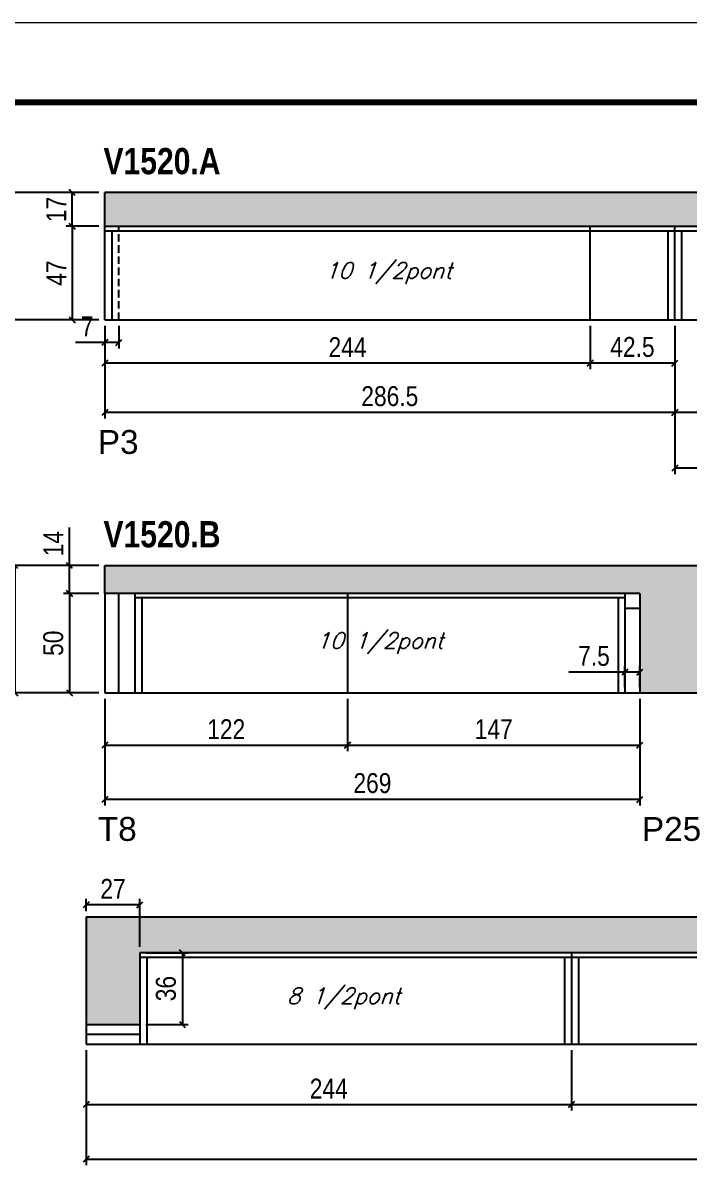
# Model space of a CAD drawing. Extents: x 3309 to 9563, y -2522 to 14608.
# Drawn here: x 5412 to 5747, y 9438 to 10014 of the extents above; entities that cross this region are included whole.
import ezdxf

# ---------------------------------------------------------------- set-up
doc = ezdxf.new("R2010")
doc.units = 0
doc.linetypes.add('DASHED', pattern=[0.75, 0.5, -0.25])
doc.linetypes.add('HIDDEN', pattern=[0.375, 0.25, -0.125])
for name, color, linetype in [('5', 5, 'Continuous'), ('COTA', 241, 'Continuous'), ('NOMENCLATURA', 7, 'Continuous'), ('Painéis', 200, 'Continuous'), ('SARR_2.2x10', 60, 'Continuous'), ('SARR_2.2x7', 40, 'Continuous'), ('SARR_3.5x7', 81, 'Continuous'), ('texto', 7, 'Continuous')]:
    doc.layers.add(name, color=color, linetype=linetype)
doc.layers.add('Folhas', color=255, linetype='Continuous', lineweight=9)
doc.layers.add('SARRAFO DE PRESSAO', color=251, linetype='DASHED', lineweight=9)
doc.styles.add('COTA TECNICA', font='techl___.ttf', dxfattribs={"height": 10})
doc.styles.add('Romans', font='romans.shx')
doc.styles.get("Standard").update_dxf_attribs({"font": 'arial.ttf'})
doc.styles.add('TECNICA', font='techb___.ttf', dxfattribs={"height": 10})
doc.dimstyles.new('PAINEL', dxfattribs={"dimtxt": 10, "dimasz": 3, "dimexe": 3, "dimexo": 3, "dimgap": 3, "dimtad": 1, "dimdec": 1, "dimzin": 12, "dimdsep": 46, "dimtxsty": 'COTA TECNICA', "dimblk1": 'OBLIQUE', "dimblk2": 'OBLIQUE', "dimsah": 1, "dimcen": 0.9, "dimclrd": 4, "dimclre": 4, "dimclrt": 240, "dimadec": 1, "dimazin": 3, "dimtfac": 1, "dimtdec": 1, "dimtmove": 0, "dimatfit": 3, "dimfxl": 1, "dimtolj": 1, "dimtzin": 12, "dimarcsym": 0})

# ---------------------------------------------------------------- blocks, each defined once
blk = doc.blocks.new('9999999999')
at = {"layer": 'Folhas'}
blk.add_lwpolyline([(98138.98, 34190.21), (99623.98, 34190.21), (99623.98, 35240.21), (98138.98, 35240.21)], close=True, dxfattribs=at)
at = {"layer": 'Folhas', "color": 30, "const_width": 3}
blk.add_lwpolyline([(98213.98, 34230.21), (99583.98, 34230.21), (99583.98, 35200.21), (98213.98, 35200.21)], close=True, dxfattribs=at)
blk = doc.blocks.new('_Oblique')
at = {"color": 0, "linetype": 'ByBlock', "lineweight": -2}
blk.add_line((-0.5, -0.5), (0.5, 0.5), dxfattribs=at)
blk = doc.blocks.new('*D1983')
at = {"layer": 'COTA', "color": 4, "lineweight": -2, "transparency": 16777216}
for p, q in [((5740.23, 9861.31), (5740.23, 9814.76)), ((5984.23, 9861.31), (5984.23, 9814.76)), ((5984.23, 9817.76), (5740.23, 9817.76))]:
    blk.add_line(p, q, dxfattribs=at)
at = {"layer": 'Defpoints', "color": 0, "transparency": 16777216}
for p in [(5740.23, 9864.31, 0), (5984.23, 9864.31, 0), (5740.23, 9817.76)]:
    blk.add_point(p, dxfattribs=at)
at = {"layer": 'COTA', "color": 4, "lineweight": -2, "transparency": 16777216, "xscale": 3, "yscale": 3, "zscale": 3, "rotation": 180}
blk.add_blockref('_Oblique', (5740.23, 9817.76), dxfattribs=at)
at = {"layer": 'COTA', "color": 4, "lineweight": -2, "transparency": 16777216, "xscale": 3, "yscale": 3, "zscale": 3}
blk.add_blockref('_Oblique', (5984.23, 9817.76), dxfattribs=at)
at = {"layer": 'COTA', "color": 240, "transparency": 16777216, "insert": (5862.23, 9825.84), "char_height": 10, "attachment_point": 5, "style": 'COTA TECNICA'}
blk.add_mtext('\\A1;244', dxfattribs=at)
blk = doc.blocks.new('*D1984')
at = {"layer": 'COTA', "color": 4, "lineweight": -2, "transparency": 16777216}
for p, q in [((5453.73, 9861.31), (5453.73, 9814.76)), ((5740.23, 9861.31), (5740.23, 9814.76)), ((5740.23, 9817.76), (5453.73, 9817.76))]:
    blk.add_line(p, q, dxfattribs=at)
at = {"layer": 'Defpoints', "color": 0, "transparency": 16777216}
for p in [(5453.73, 9864.31, 0), (5740.23, 9864.31, 0), (5453.73, 9817.76)]:
    blk.add_point(p, dxfattribs=at)
at = {"layer": 'COTA', "color": 4, "lineweight": -2, "transparency": 16777216, "xscale": 3, "yscale": 3, "zscale": 3, "rotation": 180}
blk.add_blockref('_Oblique', (5453.73, 9817.76), dxfattribs=at)
at = {"layer": 'COTA', "color": 4, "lineweight": -2, "transparency": 16777216, "xscale": 3, "yscale": 3, "zscale": 3}
blk.add_blockref('_Oblique', (5740.23, 9817.76), dxfattribs=at)
at = {"layer": 'COTA', "color": 240, "transparency": 16777216, "insert": (5596.98, 9825.89), "char_height": 10, "attachment_point": 5, "style": 'COTA TECNICA'}
blk.add_mtext('\\A1;286.5', dxfattribs=at)
blk = doc.blocks.new('*D1988')
at = {"layer": 'COTA', "color": 4, "lineweight": -2, "transparency": 16777216}
for p, q in [((5740.23, 9861.31), (5740.23, 9786.79)), ((5984.23, 9861.31), (5984.23, 9786.79)), ((5984.23, 9789.79), (5740.23, 9789.79))]:
    blk.add_line(p, q, dxfattribs=at)
at = {"layer": 'Defpoints', "color": 0, "transparency": 16777216}
for p in [(5740.23, 9864.31, 0), (5984.23, 9864.31, 0), (5740.23, 9789.79)]:
    blk.add_point(p, dxfattribs=at)
at = {"layer": 'COTA', "color": 4, "lineweight": -2, "transparency": 16777216, "xscale": 3, "yscale": 3, "zscale": 3, "rotation": 180}
blk.add_blockref('_Oblique', (5740.23, 9789.79), dxfattribs=at)
at = {"layer": 'COTA', "color": 4, "lineweight": -2, "transparency": 16777216, "xscale": 3, "yscale": 3, "zscale": 3}
blk.add_blockref('_Oblique', (5984.23, 9789.79), dxfattribs=at)
at = {"layer": 'COTA', "color": 240, "transparency": 16777216, "insert": (5862.23, 9799.01), "char_height": 10, "attachment_point": 5, "style": 'COTA TECNICA'}
blk.add_mtext('\\A1;(7x)', dxfattribs=at)
blk = doc.blocks.new('*D1985')
at = {"layer": 'COTA', "color": 4, "lineweight": -2, "transparency": 16777216}
for p, q in [((5697.73, 9861.31), (5697.73, 9839.51)), ((5740.23, 9861.31), (5740.23, 9839.51)), ((5740.23, 9842.51), (5697.73, 9842.51))]:
    blk.add_line(p, q, dxfattribs=at)
at = {"layer": 'Defpoints', "color": 0, "transparency": 16777216}
for p in [(5697.73, 9864.31, 0), (5740.23, 9864.31, 0), (5697.73, 9842.51)]:
    blk.add_point(p, dxfattribs=at)
at = {"layer": 'COTA', "color": 4, "lineweight": -2, "transparency": 16777216, "xscale": 3, "yscale": 3, "zscale": 3, "rotation": 180}
blk.add_blockref('_Oblique', (5697.73, 9842.51), dxfattribs=at)
at = {"layer": 'COTA', "color": 4, "lineweight": -2, "transparency": 16777216, "xscale": 3, "yscale": 3, "zscale": 3}
blk.add_blockref('_Oblique', (5740.23, 9842.51), dxfattribs=at)
at = {"layer": 'COTA', "color": 240, "transparency": 16777216, "insert": (5718.98, 9850.62), "char_height": 10, "attachment_point": 5, "style": 'COTA TECNICA'}
blk.add_mtext('\\A1;42.5', dxfattribs=at)
blk = doc.blocks.new('*D1986')
at = {"layer": 'COTA', "color": 4, "lineweight": -2, "transparency": 16777216}
for p, q in [((5453.73, 9861.31), (5453.73, 9839.51)), ((5697.73, 9861.31), (5697.73, 9839.51)), ((5697.73, 9842.51), (5453.73, 9842.51))]:
    blk.add_line(p, q, dxfattribs=at)
at = {"layer": 'Defpoints', "color": 0, "transparency": 16777216}
for p in [(5453.73, 9864.31, 0), (5697.73, 9864.31, 0), (5453.73, 9842.51)]:
    blk.add_point(p, dxfattribs=at)
at = {"layer": 'COTA', "color": 4, "lineweight": -2, "transparency": 16777216, "xscale": 3, "yscale": 3, "zscale": 3, "rotation": 180}
blk.add_blockref('_Oblique', (5453.73, 9842.51), dxfattribs=at)
at = {"layer": 'COTA', "color": 4, "lineweight": -2, "transparency": 16777216, "xscale": 3, "yscale": 3, "zscale": 3}
blk.add_blockref('_Oblique', (5697.73, 9842.51), dxfattribs=at)
at = {"layer": 'COTA', "color": 240, "transparency": 16777216, "insert": (5575.73, 9850.58), "char_height": 10, "attachment_point": 5, "style": 'COTA TECNICA'}
blk.add_mtext('\\A1;244', dxfattribs=at)
blk = doc.blocks.new('*D1987')
at = {"layer": 'COTA', "color": 4, "lineweight": -2, "transparency": 16777216}
for p, q in [((5453.73, 9861.31), (5453.73, 9849.95)), ((5460.73, 9861.31), (5460.73, 9849.95)), ((5453.73, 9852.95), (5438.99, 9852.95)), ((5460.73, 9852.95), (5453.73, 9852.95))]:
    blk.add_line(p, q, dxfattribs=at)
at = {"layer": 'Defpoints', "color": 0, "transparency": 16777216}
for p in [(5453.73, 9864.31, 0), (5460.73, 9864.31, 0), (5453.73, 9852.95)]:
    blk.add_point(p, dxfattribs=at)
at = {"layer": 'COTA', "color": 4, "lineweight": -2, "transparency": 16777216, "xscale": 3, "yscale": 3, "zscale": 3, "rotation": 180}
blk.add_blockref('_Oblique', (5453.73, 9852.95), dxfattribs=at)
at = {"layer": 'COTA', "color": 4, "lineweight": -2, "transparency": 16777216, "xscale": 3, "yscale": 3, "zscale": 3}
blk.add_blockref('_Oblique', (5460.73, 9852.95), dxfattribs=at)
at = {"layer": 'COTA', "color": 240, "transparency": 16777216, "insert": (5444.86, 9861.03), "char_height": 10, "attachment_point": 5, "style": 'COTA TECNICA'}
blk.add_mtext('\\A1;7', dxfattribs=at)
blk = doc.blocks.new('*D1989')
at = {"layer": 'COTA', "color": 4, "lineweight": -2, "transparency": 16777216}
for p, q in [((5450.73, 9911.31), (5434.32, 9911.31)), ((5437.32, 9911.31), (5437.32, 9864.31)), ((5450.73, 9864.31), (5434.32, 9864.31))]:
    blk.add_line(p, q, dxfattribs=at)
at = {"layer": 'Defpoints', "color": 0, "transparency": 16777216}
for p in [(5453.73, 9911.31), (5437.32, 9864.31), (5453.73, 9864.31)]:
    blk.add_point(p, dxfattribs=at)
at = {"layer": 'COTA', "color": 4, "lineweight": -2, "transparency": 16777216, "xscale": 3, "yscale": 3, "zscale": 3}
for p, rotation in [((5437.32, 9911.31), 90), ((5437.32, 9864.31), 270)]:
    blk.add_blockref('_Oblique', p, dxfattribs=dict(at, rotation=rotation))
at = {"layer": 'COTA', "color": 240, "transparency": 16777216, "insert": (5429.25, 9887.81), "char_height": 10, "attachment_point": 5, "rotation": 90, "style": 'COTA TECNICA'}
blk.add_mtext('\\A1;47', dxfattribs=at)
blk = doc.blocks.new('*D1990')
at = {"layer": 'COTA', "color": 4, "lineweight": -2, "transparency": 16777216}
for p, q in [((5450.73, 9928.31), (5434.32, 9928.31)), ((5437.32, 9911.31), (5437.32, 9928.31)), ((5450.73, 9911.31), (5434.32, 9911.31))]:
    blk.add_line(p, q, dxfattribs=at)
at = {"layer": 'Defpoints', "color": 0, "transparency": 16777216}
for p in [(5437.32, 9928.31), (5453.73, 9928.31), (5453.73, 9911.31)]:
    blk.add_point(p, dxfattribs=at)
at = {"layer": 'COTA', "color": 4, "lineweight": -2, "transparency": 16777216, "xscale": 3, "yscale": 3, "zscale": 3}
for p, rotation in [((5437.32, 9928.31), 90), ((5437.32, 9911.31), 270)]:
    blk.add_blockref('_Oblique', p, dxfattribs=dict(at, rotation=rotation))
at = {"layer": 'COTA', "color": 240, "transparency": 16777216, "insert": (5429.25, 9919.81), "char_height": 10, "attachment_point": 5, "rotation": 90, "style": 'COTA TECNICA'}
blk.add_mtext('\\A1;17', dxfattribs=at)
blk = doc.blocks.new('*D1991')
at = {"layer": 'COTA', "color": 4, "lineweight": -2, "transparency": 16777216}
for p, q in [((5450.73, 9928.31), (5402.31, 9928.31)), ((5405.31, 9864.31), (5405.31, 9928.31)), ((5450.73, 9864.31), (5402.31, 9864.31))]:
    blk.add_line(p, q, dxfattribs=at)
at = {"layer": 'Defpoints', "color": 0, "transparency": 16777216}
for p in [(5405.31, 9928.31), (5453.73, 9928.31), (5453.73, 9864.31)]:
    blk.add_point(p, dxfattribs=at)
at = {"layer": 'COTA', "color": 4, "lineweight": -2, "transparency": 16777216, "xscale": 3, "yscale": 3, "zscale": 3}
for p, rotation in [((5405.31, 9928.31), 90), ((5405.31, 9864.31), 270)]:
    blk.add_blockref('_Oblique', p, dxfattribs=dict(at, rotation=rotation))
at = {"layer": 'COTA', "color": 240, "transparency": 16777216, "insert": (5397.2, 9896.31), "char_height": 10, "attachment_point": 5, "rotation": 90, "style": 'COTA TECNICA'}
blk.add_mtext('\\A1;64', dxfattribs=at)
blk = doc.blocks.new('*D1992')
at = {"layer": 'COTA', "color": 4, "lineweight": -2, "transparency": 16777216}
for p, q in [((5453.73, 9673.74), (5453.73, 9620.25)), ((5722.73, 9673.74), (5722.73, 9620.25)), ((5722.73, 9623.25), (5453.73, 9623.25))]:
    blk.add_line(p, q, dxfattribs=at)
at = {"layer": 'Defpoints', "color": 0, "transparency": 16777216}
for p in [(5453.73, 9676.74), (5722.73, 9676.74), (5453.73, 9623.25)]:
    blk.add_point(p, dxfattribs=at)
at = {"layer": 'COTA', "color": 4, "lineweight": -2, "transparency": 16777216, "xscale": 3, "yscale": 3, "zscale": 3, "rotation": 180}
blk.add_blockref('_Oblique', (5453.73, 9623.25), dxfattribs=at)
at = {"layer": 'COTA', "color": 4, "lineweight": -2, "transparency": 16777216, "xscale": 3, "yscale": 3, "zscale": 3}
blk.add_blockref('_Oblique', (5722.73, 9623.25), dxfattribs=at)
at = {"layer": 'COTA', "color": 240, "transparency": 16777216, "insert": (5588.23, 9631.38), "char_height": 10, "attachment_point": 5, "style": 'COTA TECNICA'}
blk.add_mtext('\\A1;269', dxfattribs=at)
blk = doc.blocks.new('*D1993')
at = {"layer": 'COTA', "color": 4, "lineweight": -2, "transparency": 16777216}
for p, q in [((5453.73, 9673.74), (5453.73, 9647.48)), ((5575.73, 9673.74), (5575.73, 9647.48)), ((5453.73, 9650.48), (5575.73, 9650.48))]:
    blk.add_line(p, q, dxfattribs=at)
at = {"layer": 'Defpoints', "color": 0, "transparency": 16777216}
for p in [(5453.73, 9676.74), (5575.73, 9676.74), (5575.73, 9650.48)]:
    blk.add_point(p, dxfattribs=at)
at = {"layer": 'COTA', "color": 4, "lineweight": -2, "transparency": 16777216, "xscale": 3, "yscale": 3, "zscale": 3, "rotation": 180}
blk.add_blockref('_Oblique', (5453.73, 9650.48), dxfattribs=at)
at = {"layer": 'COTA', "color": 4, "lineweight": -2, "transparency": 16777216, "xscale": 3, "yscale": 3, "zscale": 3}
blk.add_blockref('_Oblique', (5575.73, 9650.48), dxfattribs=at)
at = {"layer": 'COTA', "color": 240, "transparency": 16777216, "insert": (5514.73, 9658.54), "char_height": 10, "attachment_point": 5, "style": 'COTA TECNICA'}
blk.add_mtext('\\A1;122', dxfattribs=at)
blk = doc.blocks.new('*D1994')
at = {"layer": 'COTA', "color": 4, "lineweight": -2, "transparency": 16777216}
for p, q in [((5575.73, 9673.74), (5575.73, 9647.48)), ((5722.73, 9673.74), (5722.73, 9647.48)), ((5575.73, 9650.48), (5722.73, 9650.48))]:
    blk.add_line(p, q, dxfattribs=at)
at = {"layer": 'Defpoints', "color": 0, "transparency": 16777216}
for p in [(5575.73, 9676.74), (5722.73, 9676.74), (5722.73, 9650.48)]:
    blk.add_point(p, dxfattribs=at)
at = {"layer": 'COTA', "color": 4, "lineweight": -2, "transparency": 16777216, "xscale": 3, "yscale": 3, "zscale": 3, "rotation": 180}
blk.add_blockref('_Oblique', (5575.73, 9650.48), dxfattribs=at)
at = {"layer": 'COTA', "color": 4, "lineweight": -2, "transparency": 16777216, "xscale": 3, "yscale": 3, "zscale": 3}
blk.add_blockref('_Oblique', (5722.73, 9650.48), dxfattribs=at)
at = {"layer": 'COTA', "color": 240, "transparency": 16777216, "insert": (5649.23, 9658.56), "char_height": 10, "attachment_point": 5, "style": 'COTA TECNICA'}
blk.add_mtext('\\A1;147', dxfattribs=at)
blk = doc.blocks.new('*D1995')
at = {"layer": 'COTA', "color": 4, "lineweight": -2, "transparency": 16777216}
for p, q in [((5715.23, 9679.74), (5715.23, 9690.21)), ((5722.73, 9679.74), (5722.73, 9690.21)), ((5715.23, 9687.21), (5687.07, 9687.21)), ((5722.73, 9687.21), (5715.23, 9687.21))]:
    blk.add_line(p, q, dxfattribs=at)
at = {"layer": 'Defpoints', "color": 0, "transparency": 16777216}
for p in [(5715.23, 9687.21), (5715.23, 9676.74, 0), (5722.73, 9676.74, 0)]:
    blk.add_point(p, dxfattribs=at)
at = {"layer": 'COTA', "color": 4, "lineweight": -2, "transparency": 16777216, "xscale": 3, "yscale": 3, "zscale": 3, "rotation": 180}
blk.add_blockref('_Oblique', (5715.23, 9687.21), dxfattribs=at)
at = {"layer": 'COTA', "color": 4, "lineweight": -2, "transparency": 16777216, "xscale": 3, "yscale": 3, "zscale": 3}
blk.add_blockref('_Oblique', (5722.73, 9687.21), dxfattribs=at)
at = {"layer": 'COTA', "color": 240, "transparency": 16777216, "insert": (5699.65, 9695.32), "char_height": 10, "attachment_point": 5, "style": 'COTA TECNICA'}
blk.add_mtext('\\A1;7.5', dxfattribs=at)
blk = doc.blocks.new('*D2002')
at = {"layer": 'COTA', "color": 4, "lineweight": -2, "transparency": 16777216}
for p, q in [((5450.73, 9726.74), (5432.9, 9726.74)), ((5435.9, 9726.74), (5435.9, 9676.74)), ((5450.73, 9676.74), (5432.9, 9676.74))]:
    blk.add_line(p, q, dxfattribs=at)
at = {"layer": 'Defpoints', "color": 0, "transparency": 16777216}
for p in [(5453.73, 9726.74, 0), (5435.9, 9676.74), (5453.73, 9676.74, 0)]:
    blk.add_point(p, dxfattribs=at)
at = {"layer": 'COTA', "color": 4, "lineweight": -2, "transparency": 16777216, "xscale": 3, "yscale": 3, "zscale": 3}
for p, rotation in [((5435.9, 9726.74), 90), ((5435.9, 9676.74), 270)]:
    blk.add_blockref('_Oblique', p, dxfattribs=dict(at, rotation=rotation))
at = {"layer": 'COTA', "color": 240, "transparency": 16777216, "insert": (5427.79, 9701.74), "char_height": 10, "attachment_point": 5, "rotation": 90, "style": 'COTA TECNICA'}
blk.add_mtext('\\A1;50', dxfattribs=at)
blk = doc.blocks.new('*D2003')
at = {"layer": 'COTA', "color": 4, "lineweight": -2, "transparency": 16777216}
for p, q in [((5435.9, 9740.74), (5435.9, 9759.85)), ((5450.73, 9740.74), (5432.9, 9740.74)), ((5435.9, 9726.74), (5435.9, 9740.74)), ((5450.73, 9726.74), (5432.9, 9726.74))]:
    blk.add_line(p, q, dxfattribs=at)
at = {"layer": 'Defpoints', "color": 0, "transparency": 16777216}
for p in [(5435.9, 9740.74), (5453.73, 9740.74, 0), (5453.73, 9726.74, 0)]:
    blk.add_point(p, dxfattribs=at)
at = {"layer": 'COTA', "color": 4, "lineweight": -2, "transparency": 16777216, "xscale": 3, "yscale": 3, "zscale": 3}
for p, rotation in [((5435.9, 9740.74), 90), ((5435.9, 9726.74), 270)]:
    blk.add_blockref('_Oblique', p, dxfattribs=dict(at, rotation=rotation))
at = {"layer": 'COTA', "color": 240, "transparency": 16777216, "insert": (5427.83, 9751.8), "char_height": 10, "attachment_point": 5, "rotation": 90, "style": 'COTA TECNICA'}
blk.add_mtext('\\A1;14', dxfattribs=at)
blk = doc.blocks.new('*D2004')
at = {"layer": 'COTA', "color": 4, "lineweight": -2, "transparency": 16777216}
for p, q in [((5450.73, 9740.74), (5405.52, 9740.74)), ((5408.52, 9676.74), (5408.52, 9740.74)), ((5450.73, 9676.74), (5405.52, 9676.74))]:
    blk.add_line(p, q, dxfattribs=at)
at = {"layer": 'Defpoints', "color": 0, "transparency": 16777216}
for p in [(5408.52, 9740.74), (5453.73, 9740.74, 0), (5453.73, 9676.74, 0)]:
    blk.add_point(p, dxfattribs=at)
at = {"layer": 'COTA', "color": 4, "lineweight": -2, "transparency": 16777216, "xscale": 3, "yscale": 3, "zscale": 3}
for p, rotation in [((5408.52, 9740.74), 90), ((5408.52, 9676.74), 270)]:
    blk.add_blockref('_Oblique', p, dxfattribs=dict(at, rotation=rotation))
at = {"layer": 'COTA', "color": 240, "transparency": 16777216, "insert": (5400.41, 9708.74), "char_height": 10, "attachment_point": 5, "rotation": 90, "style": 'COTA TECNICA'}
blk.add_mtext('\\A1;64', dxfattribs=at)
blk = doc.blocks.new('*D2012')
at = {"layer": 'COTA', "color": 4, "lineweight": -2, "transparency": 16777216}
for p, q in [((5444.29, 9497.15), (5444.29, 9439.34)), ((6277.79, 9497.15), (6277.79, 9439.34)), ((5444.29, 9442.34), (6277.79, 9442.34))]:
    blk.add_line(p, q, dxfattribs=at)
at = {"layer": 'Defpoints', "color": 0, "transparency": 16777216}
for p in [(5444.29, 9500.15), (6277.79, 9500.15), (6277.79, 9442.34)]:
    blk.add_point(p, dxfattribs=at)
at = {"layer": 'COTA', "color": 4, "lineweight": -2, "transparency": 16777216, "xscale": 3, "yscale": 3, "zscale": 3, "rotation": 180}
blk.add_blockref('_Oblique', (5444.29, 9442.34), dxfattribs=at)
at = {"layer": 'COTA', "color": 4, "lineweight": -2, "transparency": 16777216, "xscale": 3, "yscale": 3, "zscale": 3}
blk.add_blockref('_Oblique', (6277.79, 9442.34), dxfattribs=at)
at = {"layer": 'COTA', "color": 240, "transparency": 16777216, "insert": (5861.04, 9450.58), "char_height": 10, "attachment_point": 5, "style": 'COTA TECNICA'}
blk.add_mtext('\\A1;833.5', dxfattribs=at)
blk = doc.blocks.new('*D2013')
at = {"layer": 'COTA', "color": 4, "lineweight": -2, "transparency": 16777216}
for p, q in [((5444.29, 9497.15), (5444.29, 9466.82)), ((5688.29, 9497.15), (5688.29, 9466.82)), ((5444.29, 9469.82), (5688.29, 9469.82))]:
    blk.add_line(p, q, dxfattribs=at)
at = {"layer": 'Defpoints', "color": 0, "transparency": 16777216}
for p in [(5444.29, 9500.15), (5688.29, 9500.15), (5688.29, 9469.82)]:
    blk.add_point(p, dxfattribs=at)
at = {"layer": 'COTA', "color": 4, "lineweight": -2, "transparency": 16777216, "xscale": 3, "yscale": 3, "zscale": 3, "rotation": 180}
blk.add_blockref('_Oblique', (5444.29, 9469.82), dxfattribs=at)
at = {"layer": 'COTA', "color": 4, "lineweight": -2, "transparency": 16777216, "xscale": 3, "yscale": 3, "zscale": 3}
blk.add_blockref('_Oblique', (5688.29, 9469.82), dxfattribs=at)
at = {"layer": 'COTA', "color": 240, "transparency": 16777216, "insert": (5566.29, 9477.89), "char_height": 10, "attachment_point": 5, "style": 'COTA TECNICA'}
blk.add_mtext('\\A1;244', dxfattribs=at)
blk = doc.blocks.new('*D2014')
at = {"layer": 'COTA', "color": 4, "lineweight": -2, "transparency": 16777216}
for p, q in [((5688.29, 9497.15), (5688.29, 9466.82)), ((5932.29, 9497.15), (5932.29, 9466.82)), ((5688.29, 9469.82), (5932.29, 9469.82))]:
    blk.add_line(p, q, dxfattribs=at)
at = {"layer": 'Defpoints', "color": 0, "transparency": 16777216}
for p in [(5688.29, 9500.15), (5932.29, 9500.15), (5932.29, 9469.82)]:
    blk.add_point(p, dxfattribs=at)
at = {"layer": 'COTA', "color": 4, "lineweight": -2, "transparency": 16777216, "xscale": 3, "yscale": 3, "zscale": 3, "rotation": 180}
blk.add_blockref('_Oblique', (5688.29, 9469.82), dxfattribs=at)
at = {"layer": 'COTA', "color": 4, "lineweight": -2, "transparency": 16777216, "xscale": 3, "yscale": 3, "zscale": 3}
blk.add_blockref('_Oblique', (5932.29, 9469.82), dxfattribs=at)
at = {"layer": 'COTA', "color": 240, "transparency": 16777216, "insert": (5810.29, 9477.89), "char_height": 10, "attachment_point": 5, "style": 'COTA TECNICA'}
blk.add_mtext('\\A1;244', dxfattribs=at)
blk = doc.blocks.new('*D2017')
at = {"layer": 'COTA', "color": 4, "lineweight": -2, "transparency": 16777216}
for p, q in [((5444.29, 9567.15), (5444.29, 9573.24)), ((5471.29, 9549.15), (5471.29, 9573.24)), ((5471.29, 9570.24), (5444.29, 9570.24))]:
    blk.add_line(p, q, dxfattribs=at)
at = {"layer": 'Defpoints', "color": 0, "transparency": 16777216}
for p in [(5444.29, 9570.24), (5444.29, 9564.15, 0), (5471.29, 9546.15, 0)]:
    blk.add_point(p, dxfattribs=at)
at = {"layer": 'COTA', "color": 4, "lineweight": -2, "transparency": 16777216, "xscale": 3, "yscale": 3, "zscale": 3, "rotation": 180}
blk.add_blockref('_Oblique', (5444.29, 9570.24), dxfattribs=at)
at = {"layer": 'COTA', "color": 4, "lineweight": -2, "transparency": 16777216, "xscale": 3, "yscale": 3, "zscale": 3}
blk.add_blockref('_Oblique', (5471.29, 9570.24), dxfattribs=at)
at = {"layer": 'COTA', "color": 240, "transparency": 16777216, "insert": (5457.79, 9578.31), "char_height": 10, "attachment_point": 5, "style": 'COTA TECNICA'}
blk.add_mtext('\\A1;27', dxfattribs=at)
blk = doc.blocks.new('*D2018')
at = {"layer": 'COTA', "color": 4, "lineweight": -2, "transparency": 16777216}
for p, q in [((5474.29, 9546.15), (5495.66, 9546.15)), ((5492.66, 9546.15), (5492.66, 9510.15)), ((5474.29, 9510.15), (5495.66, 9510.15))]:
    blk.add_line(p, q, dxfattribs=at)
at = {"layer": 'Defpoints', "color": 0, "transparency": 16777216}
for p in [(5471.29, 9546.15, 0), (5471.29, 9510.15, 0), (5492.66, 9510.15)]:
    blk.add_point(p, dxfattribs=at)
at = {"layer": 'COTA', "color": 4, "lineweight": -2, "transparency": 16777216, "xscale": 3, "yscale": 3, "zscale": 3}
for p, rotation in [((5492.66, 9546.15), 90), ((5492.66, 9510.15), 270)]:
    blk.add_blockref('_Oblique', p, dxfattribs=dict(at, rotation=rotation))
at = {"layer": 'COTA', "color": 240, "transparency": 16777216, "insert": (5484.44, 9528.15), "char_height": 10, "attachment_point": 5, "rotation": 90, "style": 'COTA TECNICA'}
blk.add_mtext('\\A1;36', dxfattribs=at)

msp = doc.modelspace()

# ---------------------------------------------------------------- hatches: boundary and pattern name
at = {"layer": 'COTA'}
h = msp.add_hatch(dxfattribs=at)
h.set_pattern_fill('AR-CONC', color=256, scale=0.03)
h.set_pattern_definition([(50, (1713.116, 375.9985), (5.46554, -0.4781726), [0.5715, -6.2865]), (355, (1713.116, 375.9985), (-1.0573026, 5.7317054), [0.4572, -5.0292175]), (100.451445, (1713.5714, 375.9586), (4.4082374, 5.2535326), [0.4857003, -5.3427073]), (46.1842, (1713.116, 377.5225), (8.1323712, -1.26127), [0.85725, -9.42975]), (96.63556, (1713.794, 377.417), (7.122124, 7.422784), [0.728551, -8.014068]), (351.18415, (1713.116, 377.5225), (7.122124, 7.422784), [0.685799, -7.543792]), (21, (1713.878, 377.1415), (4.5484317, -3.067956), [0.5715, -6.2865]), (326, (1713.878, 377.1415), (1.8540609, 5.525639), [0.4572, -5.0292]), (71.451445, (1714.257, 376.886), (6.4024926, 2.457683), [0.4857003, -5.342698]), (37.5, (1713.116, 375.9985), (0.0926581, 2.53665117), [0, -4.96824, 0, -5.1054, 0, -5.04825]), (7.5, (1713.116, 375.9985), (2.0045899, 3.00541724), [0, -2.91084, 0, -4.85394, 0, -1.92405]), (327.5, (1711.4167, 375.9985), (4.06771786, -0.17186232), [0, -1.905, 0, -5.9436, 0, -7.8867]), (317.5, (1710.6547, 375.9985), (4.4438754, 0.7627947), [0, -2.4765, 0, -3.94716, 0, -5.6007])])
h.paths.add_polyline_path([(6228.23, 9911.31), (6228.23, 9928.31), (5453.73, 9928.31), (5453.73, 9911.31)])
h = msp.add_hatch(dxfattribs=at)
h.set_pattern_fill('AR-CONC', color=256, scale=0.03)
h.set_pattern_definition([(50, (0, -1.1406), (5.46554, -0.4781726), [0.5715, -6.2865]), (355, (0, -1.1406), (-1.0573026, 5.7317054), [0.4572, -5.0292175]), (100.451445, (0.4555, -1.1805), (4.4082374, 5.2535326), [0.4857003, -5.3427073]), (46.1842, (0, 0.3834), (8.1323712, -1.26127), [0.85725, -9.42975]), (96.63556, (0.678, 0.278), (7.122124, 7.422784), [0.7285507, -8.014068]), (351.18415, (0, 0.383), (7.122124, 7.422784), [0.685799, -7.543792]), (21, (0.762, 0.0024), (4.5484317, -3.067956), [0.5715, -6.2865]), (326, (0.762, 0.0024), (1.8540609, 5.525639), [0.4572, -5.0292]), (71.451445, (1.141, -0.2533), (6.4024926, 2.457683), [0.4857003, -5.342698]), (37.5, (0, -1.1406), (0.0926581, 2.53665117), [0, -4.96824, 0, -5.1054, 0, -5.04825]), (7.5, (0, -1.1406), (2.0045899, 3.00541724), [0, -2.91084, 0, -4.85394, 0, -1.92405]), (327.5, (-1.6993, -1.1406), (4.06771786, -0.17186232), [0, -1.905, 0, -5.9436, 0, -7.8867]), (317.5, (-2.4613, -1.1406), (4.4438754, 0.7627947), [0, -2.4765, 0, -3.94716, 0, -5.6007])])
h.paths.add_polyline_path([(5722.73, 9676.74), (5752.73, 9676.74), (5752.73, 9726.74), (6112.73, 9726.74), (6112.73, 9686.74), (6134.73, 9686.74), (6134.73, 9740.74), (5453.73, 9740.74), (5453.73, 9726.74), (5722.73, 9726.74)])
h = msp.add_hatch(dxfattribs=at)
h.set_pattern_fill('AR-CONC', color=256, scale=0.03)
h.set_pattern_definition([(50, (-17.09, -12.269), (5.46554, -0.4781726), [0.5715, -6.2865]), (355, (-17.09, -12.269), (-1.0573026, 5.7317054), [0.4572, -5.0292175]), (100.451445, (-16.6347, -12.309), (4.4082374, 5.2535326), [0.4857003, -5.3427073]), (46.1842, (-17.09, -10.745), (8.1323712, -1.26127), [0.85725, -9.42975]), (96.63556, (-16.4125, -10.85), (7.122124, 7.422784), [0.7285507, -8.014068]), (351.18415, (-17.09, -10.745), (7.122124, 7.422784), [0.685799, -7.543792]), (21, (-16.328, -11.126), (4.5484317, -3.067956), [0.5715, -6.2865]), (326, (-16.328, -11.126), (1.8540609, 5.525639), [0.4572, -5.0292]), (71.451445, (-15.949, -11.3816), (6.4024926, 2.457683), [0.4857003, -5.342698]), (37.5, (-17.0902, -12.269), (0.0926581, 2.53665117), [0, -4.96824, 0, -5.1054, 0, -5.04825]), (7.5, (-17.0902, -12.269), (2.0045899, 3.00541724), [0, -2.91084, 0, -4.85394, 0, -1.92405]), (327.5, (-18.7894, -12.269), (4.06771786, -0.17186232), [0, -1.905, 0, -5.9436, 0, -7.8867]), (317.5, (-19.5514, -12.269), (4.4438754, 0.7627947), [0, -2.4765, 0, -3.94716, 0, -5.6007])])
h.paths.add_polyline_path([(5471.29, 9546.15), (6277.79, 9546.15), (6277.79, 9564.15), (5444.29, 9564.15), (5444.29, 9510.15), (5471.29, 9510.15)])

# ---------------------------------------------------------------- linework, layer by layer
for p, q in [((6228.23, 9928.31), (5453.73, 9928.31)), ((5453.73, 9911.31), (5453.73, 9928.31)), ((5453.73, 9726.74, 0), (5453.73, 9740.74, 0)), ((5453.73, 9740.74, 0), (6134.73, 9740.74, 0)), ((5722.73, 9676.74, 0), (5752.73, 9676.74, 0)), ((5444.29, 9564.15, 0), (5444.29, 9510.15, 0)), ((5444.29, 9564.15, 0), (6277.79, 9564.15, 0))]:
    msp.add_line(p, q, dxfattribs=at)
at = {"layer": 'Painéis', "linetype": 'ByBlock'}
for p, q in [((5453.73, 9911.31), (6228.23, 9911.31)), ((5453.73, 9864.31), (5453.73, 9911.31)), ((5697.73, 9864.31), (5697.73, 9911.31)), ((5740.23, 9864.31), (5740.23, 9911.31)), ((5453.73, 9864.31), (6228.23, 9864.31)), ((5722.73, 9726.74, 0), (5453.73, 9726.74, 0)), ((5453.73, 9726.74, 0), (5453.73, 9676.74, 0)), ((5575.73, 9726.74, 0), (5575.73, 9676.74, 0)), ((5722.73, 9726.74, 0), (5722.73, 9676.74, 0)), ((5453.73, 9676.74, 0), (5722.73, 9676.74, 0)), ((6277.79, 9546.15, 0), (5471.29, 9546.15, 0)), ((5471.29, 9546.15, 0), (5471.29, 9510.15, 0)), ((5688.29, 9546.15, 0), (5688.29, 9500.15, 0)), ((5444.29, 9510.15, 0), (5444.29, 9500.15, 0)), ((5444.29, 9510.15, 0), (5471.29, 9510.15, 0)), ((5444.29, 9500.15, 0), (6277.79, 9500.15, 0))]:
    msp.add_line(p, q, dxfattribs=at)
at = {"layer": 'SARR_2.2x10'}
msp.add_line((5471.29, 9505.15, 0), (5444.29, 9505.15, 0), dxfattribs=at)
at = {"layer": 'SARR_2.2x7', "linetype": 'Continuous'}
for p, q in [((5453.73, 9909.11), (5740.23, 9909.11)), ((5740.23, 9909.11), (5984.23, 9909.11)), ((5460.73, 9676.74, 0), (5460.73, 9726.74, 0)), ((5715.23, 9724.54, 0), (5468.73, 9724.54, 0)), ((5722.73, 9719.24, 0), (5715.23, 9719.24, 0)), ((5471.29, 9543.95, 0), (5688.29, 9543.95, 0)), ((5688.29, 9543.95, 0), (5932.29, 9543.95, 0))]:
    msp.add_line(p, q, dxfattribs=at)
at = {"layer": 'SARR_2.2x7', "linetype": 'HIDDEN', "ltscale": 15}
msp.add_line((5460.73, 9864.31), (5460.73, 9911.31), dxfattribs=at)
at = {"layer": 'SARR_3.5x7'}
for p, q in [((5457.23, 9909.11), (5457.23, 9864.31)), ((5736.73, 9909.11), (5736.73, 9864.31)), ((5743.73, 9909.11), (5743.73, 9864.31)), ((5468.73, 9726.74, 0), (5468.73, 9676.74, 0)), ((5472.23, 9724.54, 0), (5472.23, 9676.74, 0)), ((5711.73, 9724.54, 0), (5711.73, 9676.74, 0)), ((5715.23, 9726.74, 0), (5715.23, 9676.74, 0)), ((5474.79, 9543.95, 0), (5474.79, 9500.15, 0)), ((5684.79, 9543.95, 0), (5684.79, 9500.15, 0)), ((5691.79, 9543.95, 0), (5691.79, 9500.15, 0)), ((5471.29, 9510.15, 0), (5471.29, 9500.15, 0))]:
    msp.add_line(p, q, dxfattribs=at)

# ---------------------------------------------------------------- block references
at = {"layer": 'SARRAFO DE PRESSAO', "color": 6, "linetype": 'ByBlock'}
msp.add_blockref('9999999999', (-93231.11, -25226.65), dxfattribs=at)

# ---------------------------------------------------------------- texts
at = {"layer": '5', "linetype": 'Continuous'}
for s, p in [('P3', (5450.16, 9796.92)), ('T8', (5450.16, 9602.4)), ('P25', (5723.75, 9602.4))]:
    msp.add_text(s, height=12, rotation=359.99996, dxfattribs=at).set_placement(p)
at = {"layer": 'NOMENCLATURA', "style": 'TECNICA'}
for s, p in [('V1520.A', (5453.01, 9937.5)), ('V1520.B', (5453.01, 9749.92, 0))]:
    msp.add_text(s, height=13.2, dxfattribs=at).set_placement(p)
at = {"layer": 'texto', "color": 2, "char_height": 8, "attachment_point": 5, "style": 'Romans'}
for s, insert in [('{\\Q19;\\C256;10 1/2pont}', (5596.23, 9887.81)), ('{\\Q19;\\C256;10 1/2pont}', (5591.98, 9701.74, 0)), ('{\\Q19;\\C256;8 1/2pont}', (5573.79, 9523.15, 0))]:
    msp.add_mtext(s, dxfattribs=dict(at, insert=insert))

# ---------------------------------------------------------------- dimensions: what is measured, and where the dimension line sits
at = {"layer": 'COTA'}
for base, p1, p2, angle, picture, middle in [((5405.31, 9928.31), (5453.73, 9864.31), (5453.73, 9928.31), 90, '*D1991', (5397.2, 9896.31)), ((5437.32, 9928.31), (5453.73, 9911.31), (5453.73, 9928.31), 90, '*D1990', (5429.25, 9919.81)), ((5437.32, 9864.31), (5453.73, 9911.31), (5453.73, 9864.31), 90, '*D1989', (5429.25, 9887.81)), ((5453.73, 9852.95, 0), (5460.73, 9864.31), (5453.73, 9864.31), 180, '*D1987', (5444.86, 9861.03, 0)), ((5453.73, 9817.76, 0), (5740.23, 9864.31), (5453.73, 9864.31), 180, '*D1984', (5596.98, 9825.89, 0)), ((5697.73, 9842.51, 0), (5740.23, 9864.31), (5697.73, 9864.31), 180, '*D1985', (5718.98, 9850.62, 0)), ((5740.23, 9817.76, 0), (5984.23, 9864.31), (5740.23, 9864.31), 180, '*D1983', (5862.23, 9825.84, 0)), ((5435.9, 9740.74), (5453.73, 9726.74, 0), (5453.73, 9740.74, 0), 90, '*D2003', (5427.83, 9751.8)), ((5408.52, 9740.74), (5453.73, 9676.74, 0), (5453.73, 9740.74, 0), 90, '*D2004', (5400.41, 9708.74)), ((5435.9, 9676.74), (5453.73, 9726.74, 0), (5453.73, 9676.74, 0), 90, '*D2002', (5427.79, 9701.74)), ((5453.73, 9623.25, 0), (5722.73, 9676.74, 0), (5453.73, 9676.74, 0), 180, '*D1992', (5588.23, 9631.38, 0)), ((5492.66, 9510.15), (5471.29, 9546.15, 0), (5471.29, 9510.15, 0), 90, '*D2018', (5484.44, 9528.15)), ((6277.79, 9442.34, 0), (5444.29, 9500.15, 0), (6277.79, 9500.15, 0), 180, '*D2012', (5861.04, 9450.58, 0))]:
    dim = msp.add_linear_dim(base=base, p1=p1, p2=p2, angle=angle, dimstyle='PAINEL', dxfattribs=at)
    dim.commit()
    dim.dimension.update_dxf_attribs({"geometry": picture, "text_midpoint": middle})
dim = msp.add_linear_dim(base=(5453.73, 9842.51, 0), p1=(5697.73, 9864.31), p2=(5453.73, 9864.31), angle=180, dimstyle='PAINEL', override={"dimtmove": 1}, dxfattribs=at)
dim.commit()
dim.dimension.update_dxf_attribs({"geometry": '*D1986', "text_midpoint": (5575.73, 9850.58, 0)})
dim = msp.add_linear_dim(base=(5740.23, 9789.79, 0), p1=(5984.23, 9864.31), p2=(5740.23, 9864.31), angle=180, text='(7x)', dimstyle='PAINEL', dxfattribs=at)
dim.commit()
dim.dimension.update_dxf_attribs({"geometry": '*D1988', "text_midpoint": (5862.23, 9799.01, 0)})
for base, p1, p2, picture, middle in [((5715.23, 9687.21), (5722.73, 9676.74, 0), (5715.23, 9676.74, 0), '*D1995', (5699.65, 9695.32)), ((5575.73, 9650.48, 0), (5453.73, 9676.74, 0), (5575.73, 9676.74, 0), '*D1993', (5514.73, 9658.54, 0)), ((5444.29, 9570.24), (5471.29, 9546.15, 0), (5444.29, 9564.15, 0), '*D2017', (5457.79, 9578.31)), ((5688.29, 9469.82, 0), (5444.29, 9500.15, 0), (5688.29, 9500.15, 0), '*D2013', (5566.29, 9477.89, 0))]:
    dim = msp.add_linear_dim(base=base, p1=p1, p2=p2, dimstyle='PAINEL', dxfattribs=at)
    dim.commit()
    dim.dimension.update_dxf_attribs({"geometry": picture, "text_midpoint": middle})
for base, p1, p2, picture, middle in [((5722.73, 9650.48, 0), (5575.73, 9676.74, 0), (5722.73, 9676.74, 0), '*D1994', (5649.23, 9658.56, 0)), ((5932.29, 9469.82, 0), (5688.29, 9500.15, 0), (5932.29, 9500.15, 0), '*D2014', (5810.29, 9477.89, 0))]:
    dim = msp.add_linear_dim(base=base, p1=p1, p2=p2, dimstyle='PAINEL', override={"dimtmove": 1}, dxfattribs=at)
    dim.commit()
    dim.dimension.update_dxf_attribs({"geometry": picture, "text_midpoint": middle})

doc.saveas('drawing.dxf')
